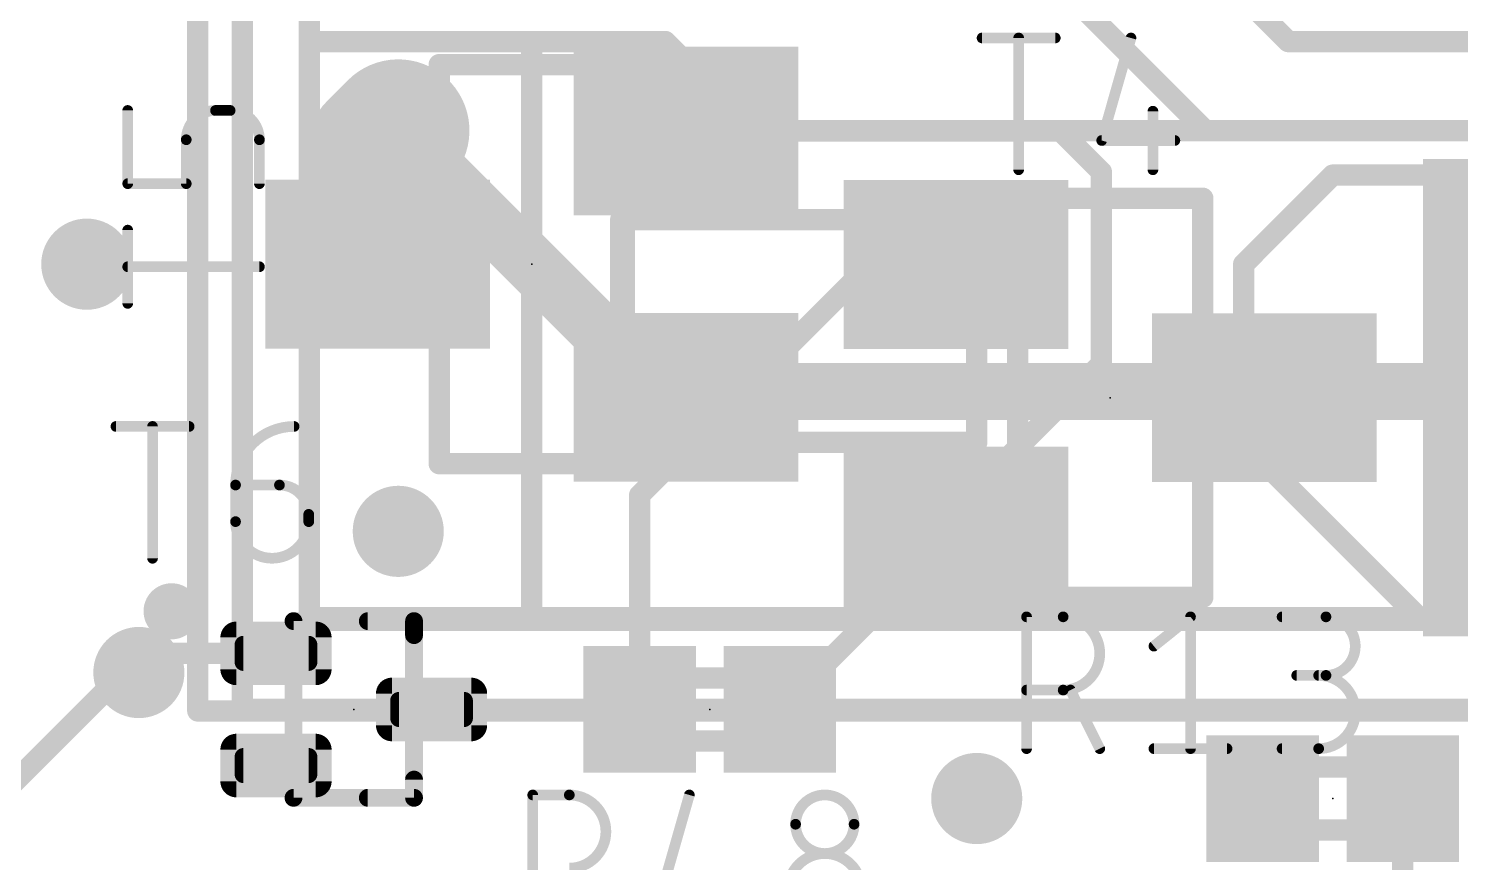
# Model space of a CAD drawing. Extents: x -2.3 to 95.2, y -2.6 to 57.4.
# Drawn here: x 30.07 to 40.28, y 23.67 to 29.62 of the extents above; entities that cross this region are included whole.
import ezdxf

# ---------------------------------------------------------------- set-up
doc = ezdxf.new("R2010")
doc.units = 0
for name, color, linetype in [('1', 12, 'CONTINUOUS'), ('16', 132, 'CONTINUOUS'), ('18', 110, 'CONTINUOUS'), ('21', 253, 'CONTINUOUS'), ('23', 53, 'CONTINUOUS'), ('25', 253, 'CONTINUOUS'), ('29', 253, 'CONTINUOUS'), ('51', 253, 'CONTINUOUS')]:
    doc.layers.add(name, color=color, linetype=linetype)

# ---------------------------------------------------------------- blocks, each defined once
blk = doc.blocks.new('RECT')
blk.add_solid([(-0.5, -0.5), (0.5, -0.5), (-0.5, 0.5), (0.5, 0.5)])
blk = doc.blocks.new('RECT94400X40000R50')
at = {"const_width": 0.0625}
blk.add_lwpolyline([(0.2638, -0.0625), (0.2638, 0.0625, 0.4142), (0.2325, 0.0938), (-0.2325, 0.0938, 0.4142), (-0.2638, 0.0625), (-0.2638, -0.0625, 0.4142), (-0.2325, -0.0938), (0.2325, -0.0938, 0.4142)], format="xyb", close=True, dxfattribs=at)
blk.add_solid([(-0.2481, -0.0781), (0.2481, -0.0781), (-0.2481, 0.0781), (0.2481, 0.0781)])
blk = doc.blocks.new('RECT126912X72512R50')
at = {"const_width": 0.1133}
blk.add_lwpolyline([(0.34, -0.1133), (0.34, 0.1133, 0.4142), (0.2833, 0.17), (-0.2833, 0.17, 0.4142), (-0.34, 0.1133), (-0.34, -0.1133, 0.4142), (-0.2833, -0.17), (0.2833, -0.17, 0.4142)], format="xyb", close=True, dxfattribs=at)
blk.add_solid([(-0.3087, -0.1387), (0.3087, -0.1387), (-0.3087, 0.1387), (0.3087, 0.1387)])
blk = doc.blocks.new('ROUNDV')
at = {"const_width": 0.5}
blk.add_lwpolyline([(0, -0.25, 1), (0, 0.25, 1), (0, -0.25)], format="xyb", dxfattribs=at)

msp = doc.modelspace()

# ---------------------------------------------------------------- linework, layer by layer
at = {"layer": '1'}
for points, const_width in [([(31.2722, 24.7546), (31.2722, 57.15)], 0.1524), ([(32.0675, 57.1327), (32.0675, 25.4)], 0.1524), ([(39.0525, 29.5275), (38.1, 30.48)], 0.1524), ([(37.4817, 29.8721), (38.4613, 28.8925)], 0.1524), ([(32.0675, 29.5275), (33.655, 29.5275)], 0.1524), ([(32.0675, 25.4), (32.0675, 29.5275)], 0.1524), ([(33.655, 29.5275), (33.655, 25.4)], 0.1524), ([(42.545, 29.5275), (39.0525, 29.5275)], 0.1524), ([(32.555, 28.745), (32.7025, 28.8925)], 1.016), ([(32.555, 27.94), (32.555, 28.745)], 1.016), ([(34.755, 28.89), (37.4276, 28.89)], 0.1524), ([(37.4276, 28.89), (37.719, 28.5986)], 0.1524), ([(42.545, 28.8925), (38.4613, 28.8925)], 0.1524), ([(37.719, 28.5986), (37.719, 27.2277)], 0.1524), ([(39.37, 28.575), (38.735, 27.94)], 0.1524), ([(40.9575, 28.575), (39.37, 28.575)], 0.1524), ([(34.29, 28.2575), (34.29, 26.67)], 0.1524), ([(36.83, 28.2575), (34.29, 28.2575)], 0.1524), ([(36.83, 26.67), (36.83, 28.2575)], 0.1524), ([(36.0691, 27.9375), (34.755, 26.6234)], 0.1524), ([(36.6825, 27.9375), (36.0691, 27.9375)], 0.1524), ([(38.735, 27.94), (38.735, 26.67)], 0.1524), ([(37.719, 27.2277), (36.6825, 26.1913)], 0.1524), ([(34.755, 26.6234), (34.755, 26.99)], 0.1524), ([(38.8825, 26.9875), (41.015, 26.9875)], 0.1524), ([(34.29, 26.67), (36.83, 26.67)], 0.1524), ([(34.425, 26.2934), (34.755, 26.6234)], 0.1524), ([(38.735, 26.67), (40.005, 25.4)], 0.1524), ([(34.425, 24.765), (34.425, 26.2934)], 0.1524), ([(36.6825, 26.1913), (36.6825, 26.0375)], 0.1524), ([(36.6825, 26.0225), (35.425, 24.765)], 0.1524), ([(36.6825, 26.0375), (36.6825, 26.0225)], 0.1524), ([(32.0675, 25.4), (43.5495, 25.4)], 0.1524), ([(33.655, 25.4), (32.0675, 25.4)], 0.1524), ([(40.005, 25.4), (40.9575, 25.4)], 0.1524), ([(30.8516, 25.0284), (30.9882, 25.165)], 0.1524), ([(30.9882, 25.165), (31.83, 25.165)], 0.1524), ([(52.705, 24.7546), (31.2722, 24.7546)], 0.1524), ([(32.94, 24.765), (34.425, 24.765)], 0.1524), ([(31.83, 24.365), (31.83, 24.365)], 0.1524), ([(39.87, 24.13), (39.87, 23.03)], 0.1524)]:
    msp.add_lwpolyline(points, dxfattribs=dict(at, const_width=const_width))
for points, const_width in [([(32.0675, 29.5656, 1), (32.0675, 29.4894)], 0.0762), ([(32.1056, 29.5275, 1), (32.0294, 29.5275)], 0.0762), ([(33.6931, 29.5275, 1), (33.6169, 29.5275)], 0.0762), ([(33.655, 29.4894, 1), (33.655, 29.5656)], 0.0762), ([(39.0525, 29.5656, 1), (39.0525, 29.4894)], 0.0762), ([(39.0256, 29.5006, 1), (39.0794, 29.5544)], 0.0762), ([(32.8821, 28.7129, 1), (32.5229, 29.0721)], 0.508), ([(32.809, 28.745, 1), (32.301, 28.745)], 0.508), ([(32.3754, 28.9246, 1), (32.7346, 28.5654)], 0.508), ([(34.755, 28.9281, 1), (34.755, 28.8519)], 0.0762), ([(37.4545, 28.9169, 1), (37.4007, 28.8631)], 0.0762), ([(37.4276, 28.8519, 1), (37.4276, 28.9281)], 0.0762), ([(38.4613, 28.9306, 1), (38.4613, 28.8544)], 0.0762), ([(38.4344, 28.8656, 1), (38.4883, 28.9194)], 0.0762), ([(37.7571, 28.5986, 1), (37.6809, 28.5986)], 0.0762), ([(37.692, 28.5717, 1), (37.7459, 28.6256)], 0.0762), ([(39.37, 28.6131, 1), (39.37, 28.5369)], 0.0762), ([(39.3969, 28.5481, 1), (39.3431, 28.6019)], 0.0762), ([(34.3281, 28.2575, 1), (34.2519, 28.2575)], 0.0762), ([(34.29, 28.2956, 1), (34.29, 28.2194)], 0.0762), ([(36.8681, 28.2575, 1), (36.7919, 28.2575)], 0.0762), ([(36.83, 28.2194, 1), (36.83, 28.2956)], 0.0762), ([(32.301, 27.94, 1), (32.809, 27.94)], 0.508), ([(36.0691, 27.9756, 1), (36.0691, 27.8994)], 0.0762), ([(36.0961, 27.9106, 1), (36.0422, 27.9644)], 0.0762), ([(36.6825, 27.8994, 1), (36.6825, 27.9756)], 0.0762), ([(38.7731, 27.94, 1), (38.6969, 27.94)], 0.0762), ([(38.7081, 27.9669, 1), (38.7619, 27.9131)], 0.0762), ([(37.7459, 27.2008, 1), (37.692, 27.2547)], 0.0762), ([(37.6809, 27.2277, 1), (37.7571, 27.2277)], 0.0762), ([(34.7931, 26.99, 1), (34.7169, 26.99)], 0.0762), ([(38.8825, 27.0256, 1), (38.8825, 26.9494)], 0.0762), ([(34.29, 26.7081, 1), (34.29, 26.6319)], 0.0762), ([(34.2519, 26.67, 1), (34.3281, 26.67)], 0.0762), ([(34.7281, 26.6503, 1), (34.7819, 26.5964)], 0.0762), ([(34.7819, 26.5964, 1), (34.7281, 26.6503)], 0.0762), ([(36.7919, 26.67, 1), (36.8681, 26.67)], 0.0762), ([(36.83, 26.6319, 1), (36.83, 26.7081)], 0.0762), ([(38.6969, 26.67, 1), (38.7731, 26.67)], 0.0762), ([(38.7619, 26.6969, 1), (38.7081, 26.6431)], 0.0762), ([(34.7169, 26.6234, 1), (34.7931, 26.6234)], 0.0762), ([(34.4631, 26.2934, 1), (34.3869, 26.2934)], 0.0762), ([(34.3981, 26.3203, 1), (34.4519, 26.2664)], 0.0762), ([(36.7206, 26.1913, 1), (36.6444, 26.1913)], 0.0762), ([(36.6556, 26.2182, 1), (36.7094, 26.1643)], 0.0762), ([(36.7206, 26.0375, 1), (36.6444, 26.0375)], 0.0762), ([(36.6444, 26.0375, 1), (36.7206, 26.0375)], 0.0762), ([(36.6444, 26.0225, 1), (36.7206, 26.0225)], 0.0762), ([(36.7094, 25.9956, 1), (36.6556, 26.0494)], 0.0762), ([(32.0675, 25.4381, 1), (32.0675, 25.3619)], 0.0762), ([(32.0675, 25.4381, 1), (32.0675, 25.3619)], 0.0762), ([(32.0294, 25.4, 1), (32.1056, 25.4)], 0.0762), ([(32.0294, 25.4, 1), (32.1056, 25.4)], 0.0762), ([(33.6169, 25.4, 1), (33.6931, 25.4)], 0.0762), ([(33.655, 25.3619, 1), (33.655, 25.4381)], 0.0762), ([(40.005, 25.4381, 1), (40.005, 25.3619)], 0.0762), ([(39.9781, 25.3731, 1), (40.0319, 25.4269)], 0.0762), ([(30.9882, 25.2031, 1), (30.9882, 25.1269)], 0.0762), ([(31.0151, 25.1381, 1), (30.9612, 25.1919)], 0.0762), ([(31.83, 25.1269, 1), (31.83, 25.2031)], 0.0762), ([(30.8246, 25.0554, 1), (30.8785, 25.0015)], 0.0762), ([(31.2722, 24.7927, 1), (31.2722, 24.7165)], 0.0762), ([(32.94, 24.8031, 1), (32.94, 24.7269)], 0.0762), ([(34.425, 24.7269, 1), (34.425, 24.8031)], 0.0762), ([(35.3981, 24.7919, 1), (35.4519, 24.7381)], 0.0762), ([(31.2341, 24.7546, 1), (31.3103, 24.7546)], 0.0762), ([(34.3869, 24.765, 1), (34.4631, 24.765)], 0.0762), ([(31.8681, 24.365, 1), (31.7919, 24.365)], 0.0762), ([(31.7919, 24.365, 1), (31.8681, 24.365)], 0.0762), ([(39.9081, 24.13, 1), (39.8319, 24.13)], 0.0762)]:
    msp.add_lwpolyline(points, format="xyb", dxfattribs=dict(at, const_width=const_width))
at = {"layer": '16'}
for points, const_width in [([(31.5907, 24.765), (31.5907, 57.15)], 0.1524), ([(32.0675, 29.5275), (34.6075, 29.5275)], 0.1524), ([(32.0675, 25.4194), (32.0675, 29.5275)], 0.1524), ([(34.6075, 29.5275), (35.2425, 28.8925)], 0.1524), ([(32.7025, 28.8925), (34.5635, 27.0315)], 0.4064), ([(35.2425, 28.8925), (40.9575, 28.8925)], 0.1524), ([(34.5635, 27.0315), (41.0804, 27.0315)], 0.4064), ([(47.5909, 25.4194), (32.0675, 25.4194)], 0.1524), ([(30.7434, 25.0284), (29.845, 24.13)], 0.1524), ([(30.8516, 25.0284), (30.7434, 25.0284)], 0.1524), ([(49.53, 24.765), (31.5907, 24.765)], 0.1524)]:
    msp.add_lwpolyline(points, dxfattribs=dict(at, const_width=const_width))
for points, const_width in [([(32.0675, 29.5656, 1), (32.0675, 29.4894)], 0.0762), ([(32.1056, 29.5275, 1), (32.0294, 29.5275)], 0.0762), ([(34.6344, 29.5544, 1), (34.5806, 29.5006)], 0.0762), ([(34.6075, 29.4894, 1), (34.6075, 29.5656)], 0.0762), ([(32.7743, 28.9643, 1), (32.6307, 28.8207)], 0.2032), ([(35.2425, 28.9306, 1), (35.2425, 28.8544)], 0.0762), ([(35.2156, 28.8656, 1), (35.2694, 28.9194)], 0.0762), ([(34.5635, 27.1331, 1), (34.5635, 26.9299)], 0.2032), ([(34.4916, 26.9597, 1), (34.6353, 27.1034)], 0.2032), ([(32.0675, 25.4575, 1), (32.0675, 25.3813)], 0.0762), ([(32.0294, 25.4194, 1), (32.1056, 25.4194)], 0.0762), ([(30.7434, 25.0665, 1), (30.7434, 24.9903)], 0.0762), ([(30.7704, 25.0015, 1), (30.7165, 25.0554)], 0.0762), ([(30.8516, 24.9903, 1), (30.8516, 25.0665)], 0.0762), ([(31.5907, 24.8031, 1), (31.5907, 24.7269)], 0.0762), ([(31.5526, 24.765, 1), (31.6288, 24.765)], 0.0762)]:
    msp.add_lwpolyline(points, format="xyb", dxfattribs=dict(at, const_width=const_width))
at = {"layer": '21'}
for points, const_width in [([(32.9946, 29.3624), (33.8404, 29.3624)], 0.1524), ([(32.9946, 28.5726), (32.9946, 29.3624)], 0.1524), ([(37.5971, 28.4099), (38.4429, 28.4099)], 0.1524), ([(38.4429, 28.4099), (38.4429, 27.6451)], 0.1524), ([(32.9946, 26.5176), (32.9946, 27.2824)], 0.1524), ([(33.8404, 26.5176), (32.9946, 26.5176)], 0.1524), ([(38.4429, 26.3549), (38.4429, 25.5651)], 0.1524), ([(38.4429, 25.5651), (37.5971, 25.5651)], 0.1524), ([(32.815, 25.395), (32.485, 25.395)], 0.127), ([(32.815, 25.295), (32.815, 25.395)], 0.127), ([(32.815, 24.265), (32.815, 24.135)], 0.127), ([(32.815, 24.135), (32.485, 24.135)], 0.127)]:
    msp.add_lwpolyline(points, dxfattribs=dict(at, const_width=const_width))
for points, const_width in [([(32.9946, 29.4005, 1), (32.9946, 29.3243)], 0.0762), ([(33.0327, 29.3624, 1), (32.9565, 29.3624)], 0.0762), ([(33.8404, 29.3243, 1), (33.8404, 29.4005)], 0.0762), ([(32.9565, 28.5726, 1), (33.0327, 28.5726)], 0.0762), ([(37.5971, 28.448, 1), (37.5971, 28.3718)], 0.0762), ([(38.481, 28.4099, 1), (38.4048, 28.4099)], 0.0762), ([(38.4429, 28.3718, 1), (38.4429, 28.448)], 0.0762), ([(38.4048, 27.6451, 1), (38.481, 27.6451)], 0.0762), ([(33.0327, 27.2824, 1), (32.9565, 27.2824)], 0.0762), ([(32.9946, 26.5557, 1), (32.9946, 26.4795)], 0.0762), ([(33.8404, 26.4795, 1), (33.8404, 26.5557)], 0.0762), ([(32.9565, 26.5176, 1), (33.0327, 26.5176)], 0.0762), ([(38.481, 26.3549, 1), (38.4048, 26.3549)], 0.0762), ([(31.085, 25.365, 1), (31.085, 25.565, 1), (31.085, 25.365)], 0.2), ([(37.5971, 25.6032, 1), (37.5971, 25.527)], 0.0762), ([(38.4048, 25.5651, 1), (38.481, 25.5651)], 0.0762), ([(38.4429, 25.527, 1), (38.4429, 25.6032)], 0.0762), ([(32.485, 25.4267, 1), (32.485, 25.3633)], 0.0635), ([(32.8468, 25.395, 1), (32.7833, 25.395)], 0.0635), ([(32.815, 25.3633, 1), (32.815, 25.4267)], 0.0635), ([(32.7833, 25.295, 1), (32.8468, 25.295)], 0.0635), ([(32.8468, 24.265, 1), (32.7833, 24.265)], 0.0635), ([(32.485, 24.1668, 1), (32.485, 24.1033)], 0.0635), ([(32.7833, 24.135, 1), (32.8468, 24.135)], 0.0635), ([(32.815, 24.1033, 1), (32.815, 24.1668)], 0.0635)]:
    msp.add_lwpolyline(points, format="xyb", dxfattribs=dict(at, const_width=const_width))
at = {"layer": '23'}
for p in [(33.655, 27.94), (37.7825, 26.9875), (32.385, 24.765), (34.925, 24.765), (39.37, 24.13)]:
    msp.add_point(p, dxfattribs=at)
at = {"layer": '25', "const_width": 0.0762}
for points in [[(36.8681, 29.5529), (37.3902, 29.5529)], [(37.1292, 28.6131), (37.1292, 29.5529)], [(37.9304, 29.5529), (37.7215, 28.8219)], [(30.7721, 28.514), (30.7721, 29.0361)], [(31.5031, 29.0361), (31.3986, 29.0361)], [(38.087, 29.0308), (38.087, 28.6131)], [(31.1898, 28.8273), (31.1898, 28.514)], [(31.7119, 28.514), (31.7119, 28.8273)], [(37.7215, 28.8219), (38.2436, 28.8219)], [(31.1898, 28.514), (30.7721, 28.514)], [(30.7721, 27.6606), (30.7721, 28.1827)], [(31.7119, 27.9217), (30.7721, 27.9217)], [(30.6881, 26.7829), (31.2102, 26.7829)], [(30.9492, 25.8431), (30.9492, 26.7829)], [(31.5415, 26.3652), (31.8548, 26.3652)], [(31.5415, 26.1042), (31.5415, 26.3652)], [(32.0636, 26.1564), (32.0636, 26.1042)], [(37.1856, 24.4856), (37.1856, 25.4254)], [(37.1856, 25.4254), (37.4467, 25.4254)], [(38.0943, 25.2166), (38.3553, 25.4254)], [(38.3553, 25.4254), (38.3553, 24.4856)], [(39.0087, 25.4254), (39.322, 25.4254)], [(39.322, 25.0077), (39.1131, 25.0077)], [(37.4467, 24.9033), (37.1856, 24.9033)], [(37.7077, 24.4856), (37.4989, 24.9033)], [(38.0943, 24.4856), (38.6164, 24.4856)], [(39.0087, 24.4856), (39.2697, 24.4856)], [(33.6619, 23.2156), (33.6619, 24.1554)], [(33.6619, 24.1554), (33.923, 24.1554)], [(34.7795, 24.1554), (34.5706, 23.4244)]]:
    msp.add_lwpolyline(points, dxfattribs=at)
at = {"layer": '25'}
for points, const_width in [([(36.8681, 29.572, 1), (36.8681, 29.5339)], 0.0381), ([(37.1482, 29.5529, 1), (37.1101, 29.5529)], 0.0381), ([(37.3902, 29.5339, 1), (37.3902, 29.572)], 0.0381), ([(37.9487, 29.5477, 1), (37.9121, 29.5581)], 0.0381), ([(30.7912, 29.0361, 1), (30.7531, 29.0361)], 0.0381), ([(31.3986, 29.0361, 0.4142), (31.1898, 28.8273)], 0.0762), ([(31.3986, 29.0552, 1), (31.3986, 29.0171)], 0.0381), ([(31.3986, 29.0171, 1), (31.3986, 29.0552)], 0.0381), ([(31.7119, 28.8273, 0.4142), (31.5031, 29.0361)], 0.0762), ([(31.5031, 29.0552, 1), (31.5031, 29.0171)], 0.0381), ([(31.5031, 29.0171, 1), (31.5031, 29.0552)], 0.0381), ([(38.1061, 29.0308, 1), (38.068, 29.0308)], 0.0381), ([(31.2088, 28.8273, 1), (31.1707, 28.8273)], 0.0381), ([(31.1707, 28.8273, 1), (31.2088, 28.8273)], 0.0381), ([(31.7309, 28.8273, 1), (31.6928, 28.8273)], 0.0381), ([(31.6928, 28.8273, 1), (31.7309, 28.8273)], 0.0381), ([(37.7215, 28.841, 1), (37.7215, 28.8029)], 0.0381), ([(37.7032, 28.8272, 1), (37.7399, 28.8167)], 0.0381), ([(38.2436, 28.8029, 1), (38.2436, 28.841)], 0.0381), ([(37.1101, 28.6131, 1), (37.1482, 28.6131)], 0.0381), ([(38.068, 28.6131, 1), (38.1061, 28.6131)], 0.0381), ([(30.7721, 28.5331, 1), (30.7721, 28.495)], 0.0381), ([(30.7531, 28.514, 1), (30.7912, 28.514)], 0.0381), ([(31.1707, 28.514, 1), (31.2088, 28.514)], 0.0381), ([(31.1898, 28.495, 1), (31.1898, 28.5331)], 0.0381), ([(31.6928, 28.514, 1), (31.7309, 28.514)], 0.0381), ([(30.7912, 28.1827, 1), (30.7531, 28.1827)], 0.0381), ([(30.7721, 27.9407, 1), (30.7721, 27.9026)], 0.0381), ([(31.7119, 27.9026, 1), (31.7119, 27.9407)], 0.0381), ([(30.7531, 27.6606, 1), (30.7912, 27.6606)], 0.0381), ([(30.6881, 26.802, 1), (30.6881, 26.7639)], 0.0381), ([(30.9682, 26.7829, 1), (30.9301, 26.7829)], 0.0381), ([(31.2102, 26.7639, 1), (31.2102, 26.802)], 0.0381), ([(31.9592, 26.7829, 0.4142), (31.5415, 26.3652)], 0.0762), ([(31.9592, 26.7639, 1), (31.9592, 26.8019)], 0.0381), ([(31.5415, 26.3843, 1), (31.5415, 26.3462)], 0.0381), ([(31.5606, 26.3652, 1), (31.5225, 26.3652)], 0.0381), ([(31.5225, 26.3652, 1), (31.5606, 26.3652)], 0.0381), ([(32.0636, 26.1564, 0.4142), (31.8548, 26.3652)], 0.0762), ([(31.8548, 26.3843, 1), (31.8548, 26.3462)], 0.0381), ([(31.8548, 26.3462, 1), (31.8548, 26.3843)], 0.0381), ([(32.0827, 26.1564, 1), (32.0446, 26.1564)], 0.0381), ([(32.0446, 26.1564, 1), (32.0827, 26.1564)], 0.0381), ([(31.5415, 26.1042, 1), (32.0636, 26.1042)], 0.0762), ([(31.5606, 26.1042, 1), (31.5225, 26.1042)], 0.0381), ([(31.5225, 26.1042, 1), (31.5606, 26.1042)], 0.0381), ([(32.0827, 26.1042, 1), (32.0446, 26.1042)], 0.0381), ([(32.0446, 26.1042, 1), (32.0827, 26.1042)], 0.0381), ([(30.9301, 25.8431, 1), (30.9682, 25.8431)], 0.0381), ([(37.1856, 25.4444, 1), (37.1856, 25.4063)], 0.0381), ([(37.2047, 25.4254, 1), (37.1666, 25.4254)], 0.0381), ([(37.4467, 24.9033, 1), (37.4467, 25.4254)], 0.0762), ([(37.4467, 25.4444, 1), (37.4467, 25.4063)], 0.0381), ([(37.4467, 25.4063, 1), (37.4467, 25.4444)], 0.0381), ([(38.3744, 25.4254, 1), (38.3363, 25.4254)], 0.0381), ([(38.3672, 25.4105, 1), (38.3434, 25.4403)], 0.0381), ([(39.0087, 25.4444, 1), (39.0087, 25.4063)], 0.0381), ([(39.322, 25.0077, 1), (39.322, 25.4254)], 0.0762), ([(39.322, 25.4444, 1), (39.322, 25.4063)], 0.0381), ([(39.322, 25.4063, 1), (39.322, 25.4444)], 0.0381), ([(38.0824, 25.2314, 1), (38.1062, 25.2017)], 0.0381), ([(39.1131, 25.0268, 1), (39.1131, 24.9887)], 0.0381), ([(39.2697, 25.0268, 1), (39.2697, 24.9887)], 0.0381), ([(39.2697, 24.4856, 1), (39.2697, 25.0077)], 0.0762), ([(39.322, 25.0268, 1), (39.322, 24.9887)], 0.0381), ([(39.322, 24.9887, 1), (39.322, 25.0268)], 0.0381), ([(37.1856, 24.9223, 1), (37.1856, 24.8842)], 0.0381), ([(37.4467, 24.9223, 1), (37.4467, 24.8842)], 0.0381), ([(37.4467, 24.8842, 1), (37.4467, 24.9223)], 0.0381), ([(37.5159, 24.9118, 1), (37.4818, 24.8948)], 0.0381), ([(38.0943, 24.5047, 1), (38.0943, 24.4666)], 0.0381), ([(38.6164, 24.4666, 1), (38.6164, 24.5047)], 0.0381), ([(39.0087, 24.5047, 1), (39.0087, 24.4666)], 0.0381), ([(39.2697, 24.5047, 1), (39.2697, 24.4666)], 0.0381), ([(39.2697, 24.4666, 1), (39.2697, 24.5047)], 0.0381), ([(37.1666, 24.4856, 1), (37.2047, 24.4856)], 0.0381), ([(37.6907, 24.4771, 1), (37.7247, 24.4941)], 0.0381), ([(38.3363, 24.4856, 1), (38.3744, 24.4856)], 0.0381), ([(33.681, 24.1554, 1), (33.6429, 24.1554)], 0.0381), ([(33.6619, 24.1745, 1), (33.6619, 24.1364)], 0.0381), ([(33.923, 23.6333, 1), (33.923, 24.1554)], 0.0762), ([(33.923, 24.1745, 1), (33.923, 24.1364)], 0.0381), ([(33.923, 24.1364, 1), (33.923, 24.1745)], 0.0381), ([(34.7978, 24.1502, 1), (34.7612, 24.1606)], 0.0381), ([(35.9549, 23.9466, 1), (35.5372, 23.9466)], 0.0762), ([(35.5372, 23.9466, 1), (35.9549, 23.9466)], 0.0762), ([(35.5563, 23.9466, 1), (35.5182, 23.9466)], 0.0381), ([(35.5182, 23.9466, 1), (35.5563, 23.9466)], 0.0381), ([(35.974, 23.9466, 1), (35.9359, 23.9466)], 0.0381), ([(35.9359, 23.9466, 1), (35.974, 23.9466)], 0.0381), ([(36.0071, 23.4767, 1), (35.485, 23.4767)], 0.0762)]:
    msp.add_lwpolyline(points, format="xyb", dxfattribs=dict(at, const_width=const_width))
at = {"layer": '51'}
for points, const_width in [([(32.9946, 29.3624), (34.3154, 29.3624)], 0.1524), ([(32.9946, 26.5176), (32.9946, 29.3624)], 0.1524), ([(34.3154, 29.3624), (34.3154, 26.5176)], 0.1524), ([(37.1221, 25.5651), (37.1221, 28.4099)], 0.1524), ([(37.1221, 28.4099), (38.4429, 28.4099)], 0.1524), ([(38.4429, 28.4099), (38.4429, 25.5651)], 0.1524), ([(34.3154, 26.5176), (32.9946, 26.5176)], 0.1524), ([(38.4429, 25.5651), (37.1221, 25.5651)], 0.1524), ([(31.955, 25.395), (32.815, 25.395)], 0.127), ([(31.955, 24.135), (31.955, 25.395)], 0.127), ([(32.815, 25.395), (32.815, 24.135)], 0.127), ([(34.68, 24.989), (35.17, 24.989)], 0.1524), ([(35.17, 24.541), (34.68, 24.541)], 0.1524), ([(39.125, 24.354), (39.615, 24.354)], 0.1524), ([(32.815, 24.135), (31.955, 24.135)], 0.127), ([(39.615, 23.906), (39.125, 23.906)], 0.1524)]:
    msp.add_lwpolyline(points, dxfattribs=dict(at, const_width=const_width))
for points, const_width in [([(32.9946, 29.4005, 1), (32.9946, 29.3243)], 0.0762), ([(33.0327, 29.3624, 1), (32.9565, 29.3624)], 0.0762), ([(34.3535, 29.3624, 1), (34.2773, 29.3624)], 0.0762), ([(34.3154, 29.3243, 1), (34.3154, 29.4005)], 0.0762), ([(37.1602, 28.4099, 1), (37.084, 28.4099)], 0.0762), ([(37.1221, 28.448, 1), (37.1221, 28.3718)], 0.0762), ([(38.481, 28.4099, 1), (38.4048, 28.4099)], 0.0762), ([(38.4429, 28.3718, 1), (38.4429, 28.448)], 0.0762), ([(32.9946, 26.5557, 1), (32.9946, 26.4795)], 0.0762), ([(34.3154, 26.4795, 1), (34.3154, 26.5557)], 0.0762), ([(32.9565, 26.5176, 1), (33.0327, 26.5176)], 0.0762), ([(34.2773, 26.5176, 1), (34.3535, 26.5176)], 0.0762), ([(31.085, 25.365, 1), (31.085, 25.565, 1), (31.085, 25.365)], 0.2), ([(37.1221, 25.6032, 1), (37.1221, 25.527)], 0.0762), ([(37.084, 25.5651, 1), (37.1602, 25.5651)], 0.0762), ([(38.4048, 25.5651, 1), (38.481, 25.5651)], 0.0762), ([(38.4429, 25.527, 1), (38.4429, 25.6032)], 0.0762), ([(31.955, 25.4267, 1), (31.955, 25.3633)], 0.0635), ([(31.9868, 25.395, 1), (31.9233, 25.395)], 0.0635), ([(32.8468, 25.395, 1), (32.7833, 25.395)], 0.0635), ([(32.815, 25.3633, 1), (32.815, 25.4267)], 0.0635), ([(34.68, 25.0271, 1), (34.68, 24.9509)], 0.0762), ([(35.17, 24.9509, 1), (35.17, 25.0271)], 0.0762), ([(34.68, 24.5791, 1), (34.68, 24.5029)], 0.0762), ([(35.17, 24.5029, 1), (35.17, 24.5791)], 0.0762), ([(39.125, 24.3921, 1), (39.125, 24.3159)], 0.0762), ([(39.615, 24.3159, 1), (39.615, 24.3921)], 0.0762), ([(31.955, 24.1668, 1), (31.955, 24.1033)], 0.0635), ([(31.9233, 24.135, 1), (31.9868, 24.135)], 0.0635), ([(32.7833, 24.135, 1), (32.8468, 24.135)], 0.0635), ([(32.815, 24.1033, 1), (32.815, 24.1668)], 0.0635), ([(39.125, 23.9441, 1), (39.125, 23.8679)], 0.0762), ([(39.615, 23.8679, 1), (39.615, 23.9441)], 0.0762)]:
    msp.add_lwpolyline(points, format="xyb", dxfattribs=dict(at, const_width=const_width))

# ---------------------------------------------------------------- block references
at = {"layer": '1', "yscale": 1.4}
for p, rotation in [((34.755, 28.89), 90), ((32.555, 27.94), 90), ((36.6825, 27.9375), 270), ((34.755, 26.99), 90), ((38.8825, 26.9875), 270), ((36.6825, 26.0375), 270)]:
    msp.add_blockref('RECT', p, dxfattribs=dict(at, rotation=rotation))
at = {"layer": '1', "xscale": 1.8, "yscale": 3.2, "rotation": 180}
msp.add_blockref('RECT', (41.015, 26.9875), dxfattribs=at)
at = {"layer": '1'}
for p in [(31.83, 25.165), (32.94, 24.765), (31.83, 24.365)]:
    msp.add_blockref('RECT94400X40000R50', p, dxfattribs=at)
at = {"layer": '1', "xscale": 0.6, "yscale": 0.7}
for p in [(34.425, 24.765), (35.425, 24.765), (38.87, 24.13), (39.87, 24.13)]:
    msp.add_blockref('RECT', p, dxfattribs=at)
at = {"layer": '18', "xscale": 0.65, "yscale": 0.65}
for p in [(32.7025, 28.8925), (32.7025, 28.8925), (30.48, 27.94), (30.48, 27.94), (32.7025, 26.035), (32.7025, 26.035), (30.8516, 25.0284), (30.8516, 25.0284), (36.83, 24.13), (36.83, 24.13)]:
    msp.add_blockref('ROUNDV', p, dxfattribs=at)
at = {"layer": '29'}
for p, xscale, yscale, rotation in [((34.755, 28.89), 1.2032, 1.6032, 90), ((41.015, 26.9875), 2.0032, 3.4032, 180), ((32.555, 27.94), 1.2032, 1.6032, 90), ((36.6825, 27.9375), 1.2032, 1.6032, 270), ((34.755, 26.99), 1.2032, 1.6032, 90), ((38.8825, 26.9875), 1.2032, 1.6032, 270), ((36.6825, 26.0375), 1.2032, 1.6032, 270)]:
    msp.add_blockref('RECT', p, dxfattribs=dict(at, xscale=xscale, yscale=yscale, rotation=rotation))
for p in [(31.83, 25.165), (32.94, 24.765), (31.83, 24.365)]:
    msp.add_blockref('RECT126912X72512R50', p, dxfattribs=at)
at = {"layer": '29', "xscale": 0.8032, "yscale": 0.9032}
for p in [(34.425, 24.765), (35.425, 24.765), (38.87, 24.13), (39.87, 24.13)]:
    msp.add_blockref('RECT', p, dxfattribs=at)
at = {"layer": '51', "xscale": 0.4572, "yscale": 0.5842}
for p, rotation in [((34.6583, 28.8798), 90), ((32.6517, 27.94), 90), ((36.7792, 27.9273), 270), ((34.6583, 27.0002), 90), ((38.7858, 26.9875), 270), ((36.7792, 26.0477), 270)]:
    msp.add_blockref('RECT', p, dxfattribs=dict(at, rotation=rotation))
at = {"layer": '51', "xscale": 0.3, "yscale": 0.5999}
for p in [(34.521, 24.7601), (35.3338, 24.7601), (38.966, 24.1252), (39.7788, 24.1252)]:
    msp.add_blockref('RECT', p, dxfattribs=at)

doc.saveas('drawing.dxf')
